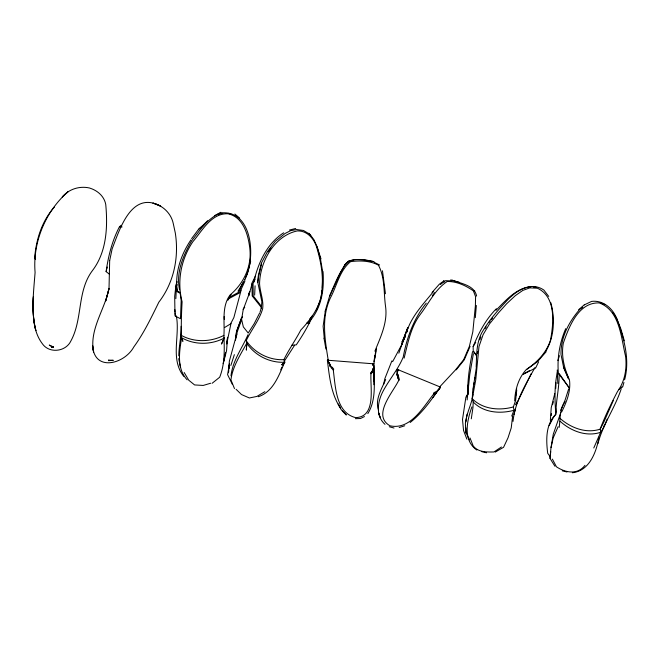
<?xml version="1.0" encoding="UTF-8"?>
<svg xmlns="http://www.w3.org/2000/svg" width="660" height="660" viewBox="0 0 660 660"><rect width="100%" height="100%" fill="white"/><g stroke="black" fill="none" stroke-linecap="round" stroke-linejoin="round"><path stroke-width="0.99" d="M372.603 365.467L372.62 363.503M559.069 373.411C559.556 387.131 555.868 400.513 555.844 414.249C545.515 424.413 546.043 439.939 547.701 453.271L550.077 456.522M367.826 413.614C375.49 401.404 374.443 386.207 374.022 372.413L374.245 381.942L373.906 363.858L373.007 363.379L373.717 365.5C373.816 368.379 373.568 371.959 370.969 373.758C370.087 387.544 376.53 416.996 355.624 417.623C335.701 412.665 335.544 386.578 333.25 369.938L333.77 369.163L332.153 367.158L331.683 367.694L327.979 360.962L328.589 360.822L328.177 359.972C324.926 339.289 321.065 317.831 330.396 297.94C336.823 285.879 339.587 270.542 350.575 261.657C359.807 260.403 370.07 260.659 378.419 265.147C385.077 277.538 383.617 292.479 385.506 306.091C387.907 322.113 380.68 336.765 374.905 351.186M433.785 393.855L433.661 392.931L435.658 391.784L435.913 392.494L439.857 387.585L439.354 387.181L439.972 386.578C441.317 388.674 436.359 390.671 436.07 392.923L433.785 393.855C423.043 407.426 410.314 430.295 389.994 425.799C371.803 415.412 392.89 392.551 398.722 380.358L396.957 374.401L397.345 369.435L398.656 369.484L397.972 371.044L397.023 371.25M554.936 466.273L550.011 458.353L550.737 451.638M33.322 297.553C32.926 313.186 32.398 330.643 42.364 343.745C49.203 353.735 65.653 351.846 70.793 341.137C82.929 319.085 76.857 291.308 92.392 270.666C106.714 252.004 107.869 226.941 105.732 204.394C104.197 196.234 97.581 190.575 89.925 188.149L89.694 188.042C79.695 185.691 68.871 189.049 62.254 196.985L67.881 191.845C45.334 211.695 32.579 242.393 35.087 272.423C33.627 291.72 30.962 311.619 35.879 330.643C33.041 319.531 32.695 307.939 33.346 296.538M178.777 355.806C178.942 345.889 181.385 336.245 181.17 326.304M476.165 367.282C476.702 355.666 476.149 343.712 481.627 333.069C488.169 321.692 496.576 311.553 505.593 302.065C514.849 291.687 530.161 280.69 543.865 290.053L548.74 296.439M180.196 292.528L177.185 290.92C174.793 272.786 180.832 254.9 190.905 239.885M212.14 383.278L219.689 377.223C225.011 363.85 224.441 349.396 223.922 335.379C224.837 321.882 221.447 306.421 230.208 294.838C243.754 283.47 251.947 266.236 249.802 248.399C248.242 234.836 243.325 216.917 227.865 213.774C211.142 213.197 202.323 230.752 192.835 241.733C180.931 259.471 176.831 281.102 182.111 301.826C181.285 314.812 181.228 327.863 181.154 340.808C179.017 353.884 177.251 369.278 187.11 379.813M476.281 368.049L472.634 391.553L472.255 398.731L473.212 401.981L472.972 407.509L471.281 418.836M175.857 298.6L176.203 291.151L175.411 286.201L177.194 281.729M254.636 295.152L255.082 285.821M472.89 394.3C472.09 403.78 466.595 412.294 465.894 421.888M373.906 384.739L374.253 368.338M372.553 372.157L373.799 368.89L373.717 365.5M555.72 388.6L556.066 382.676M551.009 447.546L553.294 434.14L560.761 412.706M550.349 420.272L551.232 407.723L554.771 393.64M551.273 415.528L551.413 413.556M477.361 353.447L477.518 351.475M561.008 354.593C560.604 337.714 568.722 322.088 579.546 309.614M397.427 371.143L397.163 374.368L397.815 378.172M475.332 317.641L476.338 305.489M261.294 308.245L261.88 301.785L257.664 281.795L258.332 275.773L261.343 263.183L267.374 251.716L275.319 241.312L285.004 233.516L290.573 230.686L296.662 229.54L303.468 230.48L309.746 234.209L313.929 239.696L317.254 247.071L320.504 259.141L322.682 271.804L322.344 288.238M550.011 458.353L550.952 448.024L553.187 437.91L558.121 426.715M234.49 388.6L230.917 379.888C232.683 366.168 240.471 354.849 246.848 343.01L246.337 349.965L246.848 343.01L246.18 340.675C251.303 329.843 259.256 320.389 262.663 308.74C263.818 300.201 259.974 292.108 259.561 283.635C260.073 261.442 274.395 235.81 297.272 230.926C307.255 230.497 314.275 238.903 316.849 247.78C320.529 260.535 323.21 273.669 322.138 287.009C322.138 304.12 311.998 318.137 300.787 330.066C295.507 340.139 288.899 349.445 283.874 359.659L284.732 362.241L281.68 364.848L284.856 361.911C278.809 375.21 273.62 391.611 258.266 396.742M467.123 399.952L469.763 374.599L473.393 353.661M374.954 355.468L373.89 361.581M516.731 390.159L515.6 400.603L513.356 406.931L514.024 410.281L511.698 416.064M514.676 400.826C515.171 389.425 518.471 377.998 526.358 369.476C537.141 362.307 546.48 352.621 550.522 340.073C553.591 323.021 556.396 296.967 537.397 288.197L529.798 287.867L522.819 290.4L515.328 295.647L506.665 303.724L498.432 312.881L489.489 323.936L483.103 334.653L478.987 346.541L475.753 379.83L472.255 398.731C482.716 409.406 499.554 410.85 513.356 406.931M175.783 286.638L174.685 296.398L174.933 311.949M257.903 282.439L258.588 276.391L261.608 263.794M373.659 363.825L328.292 360.277M228.698 370.763L228.467 372.784L229.375 361.07L236.66 334.381M228.929 368.742L229.507 363.693L227.576 374.616L232.394 384.417M407.698 329.026C412.937 314.713 424.132 303.113 433.62 291.357M512.647 415.891L511.228 427.928L508.018 437.811L503.563 447.298L495.264 452.075M236.833 335.057L237.188 332.071L241.09 321.173M235.521 339.859L236.486 331.881L241.411 318.211L242.558 316.569M35.335 259.347L34.658 257.945C36.094 239.498 41.984 220.82 54.532 206.869M235.496 339.95L236.61 331.081L241.808 317.386M515.773 395.522L516.153 392.543M516.4 390.555L516.656 388.567M321.049 297.792L321.436 294.929M321.692 293.015L322.088 290.152M473.253 389.276L473.517 387.346M473.921 384.45L474.193 382.519M474.598 379.624L474.87 377.693M375.738 350.839L373.906 363.858L373.007 363.379M325.19 311.899L323.128 326.279L324.274 338.423M559.202 427.366C560.406 418.514 559.35 409.48 565.141 401.676M226.669 343.126L227.584 337.235L226.553 350.749L223.567 362.282M569.044 387.618L558.409 373.411C557.007 358.215 559.622 342.606 565.744 328.639M513.043 421.385C514.891 401.709 525.624 384.582 534.872 367.653M109.148 273.974L106.111 271.631C108.298 256.105 112.134 240.76 119.444 226.792L121.168 225.291M374.599 359.213L376.538 348.835M467.132 414.117L465.391 423.241L465.861 433.001M226.71 344L231.008 323.35M624.599 379.78C630.152 359.378 623.89 337.912 616.745 318.673C612.843 308.36 603.116 299.953 591.583 301.405L584.29 304.895M557.436 371.811C554.359 385.688 554.672 400.15 555.844 414.249L553.393 417.483L549.145 425.617M223.179 363.652L225.514 352.531M472.543 351.673C469.656 365.541 467.445 379.739 467.717 393.929L465.886 397.171L462.503 419.488L463.543 430.485L466.876 439.147M383.625 384.376L384.838 378.691L391.867 360.929L392.65 361.622L401.486 345.147L404.275 338.514M224.177 338.101L224.276 337.639L221.504 344.058L224.177 338.101C211.027 345.007 194.469 345.147 181.525 337.681L181.31 337.276L182.902 341.344L181.525 337.681M230.975 375.845C232.7 360.624 242.047 348.34 248.011 334.694M106.87 268.826L107.299 267.019M241.123 290.169L233.879 317.534L230.612 323.862L224.705 327.451M253.729 282.282C257.903 263.505 266.615 243.994 283.165 233.137L283.676 232.815M598.999 437.159C596.401 451.993 589.636 470.811 572.36 472.766M371.06 373.502L371.514 371.695M552.585 404.695L553.336 401.734M404.118 358.141C407.921 342.994 410.71 327.178 420.329 314.375C428.852 303.204 435.188 289.377 447.175 281.507C456.571 281.259 465.803 285.574 473.385 290.878L475.588 296.653L475.382 305.926L472.824 331.832L469.359 346.459L463.658 359.683L455.631 369.757L439.972 386.578M250.668 261.187L247.36 273.718L245.033 279.378M513.926 414.538L515.476 408.763M252.087 283.693L249.744 292.215L243.243 309.614M623.939 382.421L622.718 386.801L618.783 389.4M260.015 312.262L261.385 307.494L252.194 295.936L251.971 283.058L255.585 275.855M106.111 271.631L106.664 269.734M325.05 311.479L329.299 297.132L340.304 273.116L344.834 264.726L349.024 261.055L349.816 261.121M471.9 406.915C466.933 420.651 462.635 440.278 476.85 450.037M249.084 293.452L248.968 295.697M443.767 280.97L439.304 284.245L432.036 292.495M597.935 443.644C602.877 424.256 615.079 407.806 621.217 388.831M568.722 388.74L565.1 400.092L560.662 410.297M230.851 365.475L234.358 354.635M557.865 360.599L559.457 355.69M398.83 353.183L407.872 327.55L402.047 342.144L402.55 341.929M407.302 329.134L407.872 327.55L404.77 335.841M479.828 339.776L480.892 336.897M404.679 337.565L405.652 334.966M406.634 332.368L407.608 329.769L406.552 332.541M291.835 345.221L296.257 344.875C301.892 336.493 307.304 327.756 311.413 318.557M401.486 345.147L405.067 336.451L402.237 342.202L404.728 337.087M177.169 284.575L176.492 286.325L177.185 290.92M307.131 322.402L308.847 322.253L310.117 319.003M316.322 310.588L320.207 300.572M34.658 257.945L35.376 256.113M593.777 447.983L600.864 431.788L600.146 429.165C604.948 416.188 611.119 403.796 617.488 391.537C624.921 381.389 627.041 368.635 625.589 356.326C621.077 337.994 620.012 310.456 599.206 302.907C578.275 302.222 569.035 326.725 563.327 343.117C560.983 355.707 564.184 368.305 569.448 379.731C571.048 391.141 566.618 401.973 561.643 411.997M245.38 277.843C255.915 257.408 252.409 209.195 220.555 212.99C207.751 218.089 199.972 230.266 191.771 240.661C183.158 255.428 175.84 272.448 179.578 289.872M600.946 432.11L604.189 426.401L607.2 419.116M280.739 369.897L281.902 367.158M282.678 365.335L284.608 360.764L294.566 345.279M329.596 295.787C335.016 284.072 339.232 271.029 348.34 261.583L354.486 259.718L363.833 259.578L372.644 261.327M470.077 346.376L464.244 359.857L456.258 369.831M546.026 351.029C554.351 336.427 555.085 318.788 550.861 302.783M613.264 400.645L603.578 422.713L600.146 429.165C585.882 433.884 570.199 427.688 559.54 417.92M476.578 355.666L473.245 351.227L473.137 346.541C478.813 332.731 485.727 319.358 496.427 308.698M397.7 369.55L439.709 386.785M243.73 281.111L238.524 292.33L228.393 297.808M385.679 379.5C381.769 388.814 374.715 399.58 378.51 409.951M531.3 373.453L516.153 404.803L515.641 404.547L516.871 402.014M538.61 361.87L535.639 367.991L523.438 374.171M255.263 278.941L253.093 283.338L253.184 295.82L261.451 306.331M259.57 313.137L254.199 323.664L248.209 333.044L243.325 326.89L241.601 319.374L243.358 308.756L244.745 307.288M402.047 342.144L404.695 337.078M227.89 300.292L231.083 294.459M466.471 396.932L468.237 393.814L468.105 384.953M237.996 291.192L242.905 282.925M473.137 346.541L475.703 342.35M485.059 328.713L486.156 326.972M308.847 322.253C321.42 308.451 324.687 289.377 322.822 271.276M426.261 303.179C413.655 318.796 406.824 337.557 403.219 357.093C398.26 369.212 389.565 379.145 383.386 390.58C377.66 401.032 375.161 415.495 384.978 424.355M432.267 295.771L434.602 292.677M410.14 422.499C421.294 413.663 429.949 402.154 437.803 390.398M432.779 397.7L440.005 387.915M191.606 238.615L199.023 228.731L203.651 225.085M267.96 251.864L270.971 247.904M309.82 319.044L312.18 315.967M488.903 322.625L490.157 321.057M491.411 319.498L492.657 317.93M249.901 291.786L249.067 292.792L248.977 294.739M546.142 351.763L537.545 361.63L527.142 369.138M398.722 380.358L399.44 379.863L399.16 378.733L397.84 374.327L398.211 377.965L396.957 374.401M496.007 310.291C505.725 300.448 516.186 288.106 530.772 286.77M198.396 229.713L207.677 220.663M348.892 260.972L344.834 264.792C351.541 255.923 364.576 260.65 373.989 261.558M578.614 309.754L584.488 304.639M584.991 465.333C577.467 475.151 565.455 472.758 556.462 466.818L552.395 459.112M619.525 388.732L621.819 386.958M440.352 284.518L445.541 280.673L452.298 280.879M579.604 309.474L582.78 307.329M501.443 446.985L493.977 451.943C486.742 452.133 478.12 452.323 473.22 445.978L470.002 437.968M264.825 391.693L256.913 396.429L249.373 397.972L241.535 394.564L236.074 389.284M523.471 373.956L529.609 370.565M214.417 215.746L220.861 212.289M228.286 298.947L239.522 292.916L244.827 281.358L244.67 279.304M218.295 214.78L219.97 213.955M364.468 416.575L360.467 418.522L355.41 418.688M223.922 335.379C210.664 342.169 194.048 342.639 180.964 335.173M399.168 427.548L404.728 425.766M210.68 383.237L203.206 385.44L194.593 384.937L188.735 380.201L184.173 372.504M289.509 230.01L295.688 228.492M600.625 432.3C586.418 437.126 570.735 431.021 560.109 421.245M342.317 410.916L346.327 414.975L341.171 409.629L338.233 404.011L340.626 408.301C331.015 394.226 329.431 376.571 327.352 360.104L328.177 359.972M467.717 393.929L468.237 393.814M514.024 410.281C500.255 414.026 483.524 412.822 473.212 401.981M398.656 369.484L397.345 369.435M306.999 323.194L309.73 322.921M220.811 213.543L222.775 213.403M122.083 226.958L119.444 226.792M284.732 362.241C270.006 363.041 255.247 355.748 246.98 343.53M283.874 359.659C269.09 360.434 254.529 352.795 246.18 340.675M51.595 346.879L53.41 347.003M327.525 360.112L331.353 367.999L333.25 369.938M533.511 287.05L536.25 287.323M51.587 347.226L53.41 347.408M51.645 347.028L53.444 347.218M481.858 451.712L486.544 452.81M562.312 470.844L567.031 471.983M389.317 426.756L394.012 428.026M450.714 279.906L459.343 282.307M452.183 280.17C460.795 283.544 474.532 285.186 476.611 296.084M228.558 213.353L231.214 214.269M600.501 302.858L604.857 304.532M474.169 290.705L474.779 290.986M175.048 313.104L175.296 316.09L180.469 318.714L181.178 300.564L180.18 293.329L176.203 291.151M374.104 262.276L379.582 264.982M603.57 426.022L604.189 426.401M373.799 368.89L372.281 371.803L373.098 368.437L372.001 371.44L370.598 372.999L370.969 373.758M234.869 214.022L239.704 218.155M308.897 233.236L311.545 236.981M559.655 374.245L569.044 387.577M473.88 351.763L476.594 355.624M612.546 312.32L616.613 318.219L620.911 329.101L624.327 340.824M183.744 376.34C169.909 358.933 180.238 335.849 176.327 315.859M469.433 439.849L465.993 432.712L465.853 427.804M563.558 367.108L568.466 378.172M568.491 378.98L563.706 367.851L561.165 355.336M379.855 416.551L378.634 413.02L380.209 417.59M316.932 246.659L321.016 258.893M444.238 282.076L443.883 280.591M178.687 358.627L180.485 367.381M323.986 338.167L325.941 349.09M382.47 270.773L385.44 293.75M329.389 363.107L329.752 366.036M329.587 363.099L329.851 366.036M555.745 408.441L556.058 412.277M174.883 309.614L175.296 316.09M224.185 316.519L224.326 319.498M557.246 369.979L557.815 383.476M372.562 370.392L372.644 372.322M109.675 260.551L109.015 288.436L105.74 300.943L109.057 288.362C104.825 309.655 89.042 329.579 93.604 352.176L92.623 345.625C94.174 372.083 124.377 364.254 133.84 346.904C143.938 333.044 151.338 317.493 158.862 302.148C173.968 282.546 179.099 257.251 175.304 233.013L173.225 223.369C171.039 213.304 162.847 205.491 152.905 203.131L160.71 206.176C131.596 190.245 119.848 228.88 112.142 248.861L109.675 260.551M108.694 360.112L108.537 360.665L113.297 360.31L108.694 360.112M53.427 346.962L53.204 347.498L49.269 345.073L53.427 346.962"/></g></svg>
